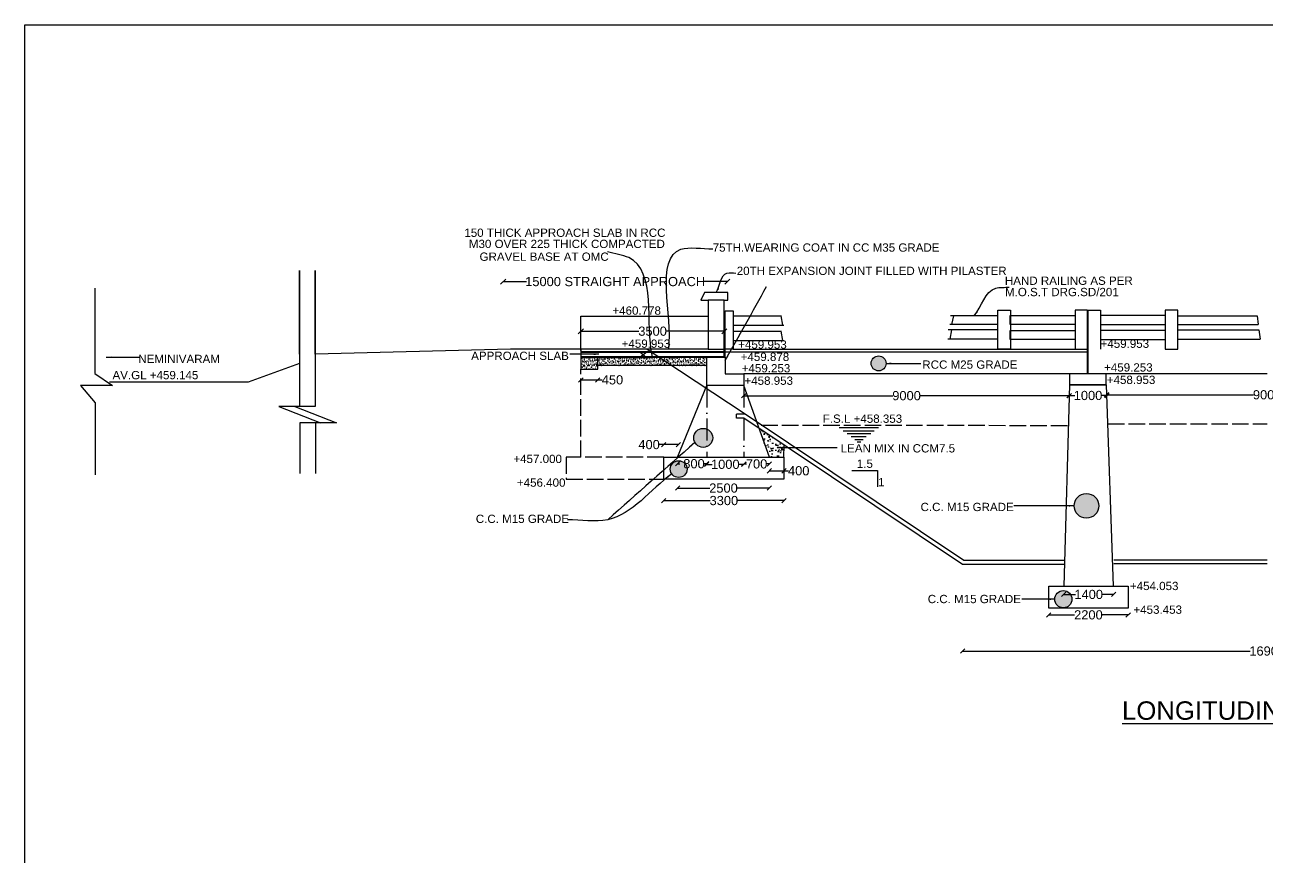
# Model space of a CAD drawing. Header units: millimetres. Extents: x 5124 to 3069731, y 2311 to 45965546.
# Drawn here: x 3003923 to 3030933, y 45947462 to 45965546 of the extents above; entities that cross this region are included whole.
import ezdxf

# ---------------------------------------------------------------- set-up
doc = ezdxf.new("R2010")
doc.units = ezdxf.units.MM
doc.header["$MEASUREMENT"] = 0
doc.linetypes.add('ACAD_ISO02W100', pattern=[15, 12, -3])
doc.linetypes.add('ACAD_ISO10W100', pattern=[18, 12, -3, 0, -3])
for name, color, linetype in [('DIMENSION', 7, 'Continuous'), ('DRAWING', 7, 'Continuous'), ('TEXT', 7, 'Continuous')]:
    doc.layers.add(name, color=color, linetype=linetype)
doc.styles.get("Standard").update_dxf_attribs({"font": 'arial.ttf', "height": 200})
doc.dimstyles.get("Standard").update_dxf_attribs({"dimtxt": 200, "dimasz": 110, "dimexe": 0.18, "dimexo": 0.0625, "dimgap": 0.09, "dimtad": 0, "dimtih": 1, "dimtoh": 1, "dimdec": 0, "dimzin": 0, "dimdsep": 46, "dimtxsty": 'Standard', "dimblk": 'OBLIQUE', "dimcen": 0.09, "dimse1": 1, "dimse2": 1, "dimadec": 0, "dimazin": 0, "dimtfac": 1, "dimtdec": 0, "dimtofl": 0, "dimtmove": 0, "dimatfit": 3, "dimfxl": 1, "dimtolj": 1, "dimtzin": 0, "dimarcsym": 0})
pattern_1 = [(50, (0, 0), (251.0410639, -21.9632472), [26.25, -288.75]), (355, (0, 0), (-48.5629668, 263.2672468), [21, -231]), (100.4514, (20.92, -1.83), (202.4782836, 241.3038397), [22.3090665, -245.3997392]), (46.1842, (0, 70), (373.534367, -57.931655), [39.375, -433.125]), (96.6356, (31.13, 65.17), (327.131947, 340.9412548), [33.4636008, -368.09955]), (351.1842, (0, 70), (327.1316808, 340.9415103), [31.5, -346.5]), (21, (35, 52.5), (208.9174682, -140.9166117), [26.25, -288.75]), (326, (35, 52.5), (85.1603662, 253.8025158), [21, -231]), (71.4514, (52.4, 40.76), (294.07792, 112.8856738), [22.3090665, -245.3997392]), (37.5, (0, 0), (4.25594936, 116.51284884), [0, -228.2, 0, -234.5, 0, -231.875]), (7.5, (0, 0), (92.0743381, 138.04409916), [0, -133.7, 0, -222.95, 0, -88.375]), (327.5, (-78.05, 0), (186.83785266, -7.8942051), [0, -87.5, 0, -273, 0, -362.25]), (317.5, (-113.05, 0), (204.11515927, 35.0367438), [0, -113.75, 0, -181.3, 0, -257.25])]
pattern_2 = [(37.5, (0, 0), (-2.204767534, 67.438831915), [0, -53.2, 0, -59.5, 0, -56.875]), (7.5, (0, 0), (61.94218468, 98.77511228), [0, -28.7, 0, -47.95, 0, -18.375]), (327.5, (-43.05, 0), (108.99496516, 0.198066874), [0, -17.5, 0, -63, 0, -82.25]), (317.5, (-43.05, 0), (105.21443116, 30.71864477), [0, -8.75, 0, -41.3, 0, -47.25])]

# ---------------------------------------------------------------- blocks, each defined once
blk = doc.blocks.new('_Oblique')
at = {"color": 0, "linetype": 'ByBlock', "lineweight": -2}
blk.add_line((-0.5, -0.5), (0.5, 0.5), dxfattribs=at)
blk = doc.blocks.new('*D20')
at = {"layer": 'Defpoints', "color": 0, "transparency": 16777216}
for p in [(3019194, 45959967), (3014322, 45959956), (3019194, 45959956)]:
    blk.add_point(p, dxfattribs=at)
at = {"layer": 'TEXT', "color": 0, "lineweight": -2, "transparency": 16777216}
for p, q in [((3014322, 45959967), (3014828, 45959967)), ((3019194, 45959967), (3018688, 45959967))]:
    blk.add_line(p, q, dxfattribs=at)
at = {"layer": 'TEXT', "color": 0, "lineweight": -2, "transparency": 16777216, "xscale": 110, "yscale": 110, "zscale": 110, "rotation": 180}
blk.add_blockref('_Oblique', (3014322, 45959967), dxfattribs=at)
at = {"layer": 'TEXT', "color": 0, "lineweight": -2, "transparency": 16777216, "xscale": 110, "yscale": 110, "zscale": 110}
blk.add_blockref('_Oblique', (3019194, 45959967), dxfattribs=at)
at = {"layer": 'TEXT', "color": 0, "transparency": 16777216, "insert": (3016758, 45959967), "char_height": 200, "attachment_point": 5}
blk.add_mtext('\\A1;15000 STRAIGHT APPROACH', dxfattribs=at)
blk = doc.blocks.new('*D22')
at = {"layer": 'Defpoints', "color": 0, "transparency": 16777216}
for p in [(3019131, 45958889), (3016011, 45958845), (3019131, 45958845)]:
    blk.add_point(p, dxfattribs=at)
at = {"layer": 'DIMENSION', "color": 0, "lineweight": -2, "transparency": 16777216}
for p, q in [((3016011, 45958889), (3017273, 45958889)), ((3019131, 45958889), (3017869, 45958889))]:
    blk.add_line(p, q, dxfattribs=at)
at = {"layer": 'DIMENSION', "color": 0, "lineweight": -2, "transparency": 16777216, "xscale": 110, "yscale": 110, "zscale": 110, "rotation": 180}
blk.add_blockref('_Oblique', (3016011, 45958889), dxfattribs=at)
at = {"layer": 'DIMENSION', "color": 0, "lineweight": -2, "transparency": 16777216, "xscale": 110, "yscale": 110, "zscale": 110}
blk.add_blockref('_Oblique', (3019131, 45958889), dxfattribs=at)
at = {"layer": 'DIMENSION', "color": 0, "transparency": 16777216, "insert": (3017571, 45958889), "char_height": 200, "attachment_point": 5}
blk.add_mtext('\\A1;3500', dxfattribs=at)
blk = doc.blocks.new('*D23')
at = {"layer": 'Defpoints', "color": 0, "transparency": 16777216}
for p in [(3017815, 45956425), (3017815, 45956154), (3018132, 45956154)]:
    blk.add_point(p, dxfattribs=at)
at = {"layer": 'DIMENSION', "color": 0, "lineweight": -2, "transparency": 16777216}
for p, q in [((3017815, 45956425), (3017720, 45956425)), ((3018132, 45956425), (3017815, 45956425))]:
    blk.add_line(p, q, dxfattribs=at)
at = {"layer": 'DIMENSION', "color": 0, "lineweight": -2, "transparency": 16777216, "xscale": 95, "yscale": 95, "zscale": 95, "rotation": 180}
blk.add_blockref('_Oblique', (3017815, 45956425), dxfattribs=at)
at = {"layer": 'DIMENSION', "color": 0, "lineweight": -2, "transparency": 16777216, "xscale": 95, "yscale": 95, "zscale": 95}
blk.add_blockref('_Oblique', (3018132, 45956425), dxfattribs=at)
at = {"layer": 'DIMENSION', "color": 0, "transparency": 16777216, "insert": (3017495, 45956425), "char_height": 200, "attachment_point": 5}
blk.add_mtext('\\A1;400', dxfattribs=at)
blk = doc.blocks.new('*D24')
at = {"layer": 'Defpoints', "color": 0, "transparency": 16777216}
for p in [(3018116, 45956154), (3018750, 45956154), (3018750, 45956009)]:
    blk.add_point(p, dxfattribs=at)
at = {"layer": 'DIMENSION', "color": 0, "lineweight": -2, "transparency": 16777216}
for p, q in [((3018116, 45956009), (3018167, 45956009)), ((3018750, 45956009), (3018698, 45956009))]:
    blk.add_line(p, q, dxfattribs=at)
at = {"layer": 'DIMENSION', "color": 0, "lineweight": -2, "transparency": 16777216, "xscale": 95, "yscale": 95, "zscale": 95, "rotation": 180}
blk.add_blockref('_Oblique', (3018116, 45956009), dxfattribs=at)
at = {"layer": 'DIMENSION', "color": 0, "lineweight": -2, "transparency": 16777216, "xscale": 95, "yscale": 95, "zscale": 95}
blk.add_blockref('_Oblique', (3018750, 45956009), dxfattribs=at)
at = {"layer": 'DIMENSION', "color": 0, "transparency": 16777216, "insert": (3018433, 45956009), "char_height": 200, "attachment_point": 5}
blk.add_mtext('\\A1; 800', dxfattribs=at)
blk = doc.blocks.new('*D25')
at = {"layer": 'Defpoints', "color": 0, "transparency": 16777216}
for p in [(3018750, 45956009), (3019555, 45956145), (3019555, 45955996)]:
    blk.add_point(p, dxfattribs=at)
at = {"layer": 'DIMENSION', "color": 0, "lineweight": -2, "transparency": 16777216}
for p, q in [((3018750, 45955996), (3018863, 45955996)), ((3019555, 45955996), (3019441, 45955996))]:
    blk.add_line(p, q, dxfattribs=at)
at = {"layer": 'DIMENSION', "color": 0, "lineweight": -2, "transparency": 16777216, "xscale": 95, "yscale": 95, "zscale": 95, "rotation": 180}
blk.add_blockref('_Oblique', (3018750, 45955996), dxfattribs=at)
at = {"layer": 'DIMENSION', "color": 0, "lineweight": -2, "transparency": 16777216, "xscale": 95, "yscale": 95, "zscale": 95}
blk.add_blockref('_Oblique', (3019555, 45955996), dxfattribs=at)
at = {"layer": 'DIMENSION', "color": 0, "transparency": 16777216, "insert": (3019152, 45955996), "char_height": 200, "attachment_point": 5}
blk.add_mtext('\\A1;1000', dxfattribs=at)
blk = doc.blocks.new('*D26')
at = {"layer": 'Defpoints', "color": 0, "transparency": 16777216}
for p in [(3019555, 45955996), (3020110, 45956154), (3020110, 45956005)]:
    blk.add_point(p, dxfattribs=at)
at = {"layer": 'DIMENSION', "color": 0, "lineweight": -2, "transparency": 16777216}
for p, q in [((3019555, 45956005), (3019612, 45956005)), ((3020110, 45956005), (3020052, 45956005))]:
    blk.add_line(p, q, dxfattribs=at)
at = {"layer": 'DIMENSION', "color": 0, "lineweight": -2, "transparency": 16777216, "xscale": 95, "yscale": 95, "zscale": 95, "rotation": 180}
blk.add_blockref('_Oblique', (3019555, 45956005), dxfattribs=at)
at = {"layer": 'DIMENSION', "color": 0, "lineweight": -2, "transparency": 16777216, "xscale": 95, "yscale": 95, "zscale": 95}
blk.add_blockref('_Oblique', (3020110, 45956005), dxfattribs=at)
at = {"layer": 'DIMENSION', "color": 0, "transparency": 16777216, "insert": (3019832, 45956005), "char_height": 200, "attachment_point": 5}
blk.add_mtext('\\A1;700', dxfattribs=at)
blk = doc.blocks.new('*D27')
at = {"layer": 'Defpoints', "color": 0, "transparency": 16777216}
for p in [(3020110, 45956154), (3020428, 45956154), (3020428, 45955856)]:
    blk.add_point(p, dxfattribs=at)
at = {"layer": 'DIMENSION', "color": 0, "lineweight": -2, "transparency": 16777216}
for p, q in [((3020110, 45955856), (3020428, 45955856)), ((3020428, 45955856), (3020523, 45955856))]:
    blk.add_line(p, q, dxfattribs=at)
at = {"layer": 'DIMENSION', "color": 0, "lineweight": -2, "transparency": 16777216, "xscale": 95, "yscale": 95, "zscale": 95, "rotation": 180}
blk.add_blockref('_Oblique', (3020110, 45955856), dxfattribs=at)
at = {"layer": 'DIMENSION', "color": 0, "lineweight": -2, "transparency": 16777216, "xscale": 95, "yscale": 95, "zscale": 95}
blk.add_blockref('_Oblique', (3020428, 45955856), dxfattribs=at)
at = {"layer": 'DIMENSION', "color": 0, "transparency": 16777216, "insert": (3020748, 45955856), "char_height": 200, "attachment_point": 5}
blk.add_mtext('\\A1;400', dxfattribs=at)
blk = doc.blocks.new('*D28')
at = {"layer": 'Defpoints', "color": 0, "transparency": 16777216}
for p in [(3018116, 45956154), (3020110, 45956154), (3020110, 45955480)]:
    blk.add_point(p, dxfattribs=at)
at = {"layer": 'DIMENSION', "color": 0, "lineweight": -2, "transparency": 16777216}
for p, q in [((3018116, 45955480), (3018813, 45955480)), ((3020110, 45955480), (3019413, 45955480))]:
    blk.add_line(p, q, dxfattribs=at)
at = {"layer": 'DIMENSION', "color": 0, "lineweight": -2, "transparency": 16777216, "xscale": 95, "yscale": 95, "zscale": 95, "rotation": 180}
blk.add_blockref('_Oblique', (3018116, 45955480), dxfattribs=at)
at = {"layer": 'DIMENSION', "color": 0, "lineweight": -2, "transparency": 16777216, "xscale": 95, "yscale": 95, "zscale": 95}
blk.add_blockref('_Oblique', (3020110, 45955480), dxfattribs=at)
at = {"layer": 'DIMENSION', "color": 0, "transparency": 16777216, "insert": (3019113, 45955480), "char_height": 200, "attachment_point": 5}
blk.add_mtext('\\A1;2500', dxfattribs=at)
blk = doc.blocks.new('*D29')
at = {"layer": 'Defpoints', "color": 0, "transparency": 16777216}
for p in [(3017815, 45955676), (3020428, 45955676), (3020428, 45955209)]:
    blk.add_point(p, dxfattribs=at)
at = {"layer": 'DIMENSION', "color": 0, "lineweight": -2, "transparency": 16777216}
for p, q in [((3017815, 45955209), (3018823, 45955209)), ((3020428, 45955209), (3019420, 45955209))]:
    blk.add_line(p, q, dxfattribs=at)
at = {"layer": 'DIMENSION', "color": 0, "lineweight": -2, "transparency": 16777216, "xscale": 95, "yscale": 95, "zscale": 95, "rotation": 180}
blk.add_blockref('_Oblique', (3017815, 45955209), dxfattribs=at)
at = {"layer": 'DIMENSION', "color": 0, "lineweight": -2, "transparency": 16777216, "xscale": 95, "yscale": 95, "zscale": 95}
blk.add_blockref('_Oblique', (3020428, 45955209), dxfattribs=at)
at = {"layer": 'DIMENSION', "color": 0, "transparency": 16777216, "insert": (3019121, 45955209), "char_height": 200, "attachment_point": 5}
blk.add_mtext('\\A1;3300', dxfattribs=at)
blk = doc.blocks.new('*D30')
at = {"layer": 'Defpoints', "color": 0, "transparency": 16777216}
for p in [(3026510, 45953348), (3027595, 45953348), (3027595, 45953169)]:
    blk.add_point(p, dxfattribs=at)
at = {"layer": 'DIMENSION', "color": 0, "lineweight": -2, "transparency": 16777216}
for p, q in [((3026510, 45953169), (3026764, 45953169)), ((3027595, 45953169), (3027342, 45953169))]:
    blk.add_line(p, q, dxfattribs=at)
at = {"layer": 'DIMENSION', "color": 0, "lineweight": -2, "transparency": 16777216, "xscale": 95, "yscale": 95, "zscale": 95, "rotation": 180}
blk.add_blockref('_Oblique', (3026510, 45953169), dxfattribs=at)
at = {"layer": 'DIMENSION', "color": 0, "lineweight": -2, "transparency": 16777216, "xscale": 95, "yscale": 95, "zscale": 95}
blk.add_blockref('_Oblique', (3027595, 45953169), dxfattribs=at)
at = {"layer": 'DIMENSION', "color": 0, "transparency": 16777216, "insert": (3027053, 45953169), "char_height": 200, "attachment_point": 5}
blk.add_mtext('\\A1;1400', dxfattribs=at)
blk = doc.blocks.new('*D31')
at = {"layer": 'Defpoints', "color": 0, "transparency": 16777216}
for p in [(3026183, 45952873), (3027911, 45952873), (3027911, 45952725)]:
    blk.add_point(p, dxfattribs=at)
at = {"layer": 'DIMENSION', "color": 0, "lineweight": -2, "transparency": 16777216}
for p, q in [((3026183, 45952725), (3026747, 45952725)), ((3027911, 45952725), (3027347, 45952725))]:
    blk.add_line(p, q, dxfattribs=at)
at = {"layer": 'DIMENSION', "color": 0, "lineweight": -2, "transparency": 16777216, "xscale": 95, "yscale": 95, "zscale": 95, "rotation": 180}
blk.add_blockref('_Oblique', (3026183, 45952725), dxfattribs=at)
at = {"layer": 'DIMENSION', "color": 0, "lineweight": -2, "transparency": 16777216, "xscale": 95, "yscale": 95, "zscale": 95}
blk.add_blockref('_Oblique', (3027911, 45952725), dxfattribs=at)
at = {"layer": 'DIMENSION', "color": 0, "transparency": 16777216, "insert": (3027047, 45952725), "char_height": 200, "attachment_point": 5}
blk.add_mtext('\\A1;2200', dxfattribs=at)
blk = doc.blocks.new('*D32')
at = {"layer": 'Defpoints', "color": 0, "transparency": 16777216}
for p in [(3016011, 45958066), (3016379, 45958066), (3016379, 45957832)]:
    blk.add_point(p, dxfattribs=at)
at = {"layer": 'DIMENSION', "color": 0, "lineweight": -2, "transparency": 16777216}
for p, q in [((3016011, 45957832), (3016379, 45957832)), ((3016379, 45957832), (3016474, 45957832))]:
    blk.add_line(p, q, dxfattribs=at)
at = {"layer": 'DIMENSION', "color": 0, "lineweight": -2, "transparency": 16777216, "xscale": 95, "yscale": 95, "zscale": 95, "rotation": 180}
blk.add_blockref('_Oblique', (3016011, 45957832), dxfattribs=at)
at = {"layer": 'DIMENSION', "color": 0, "lineweight": -2, "transparency": 16777216, "xscale": 95, "yscale": 95, "zscale": 95}
blk.add_blockref('_Oblique', (3016379, 45957832), dxfattribs=at)
at = {"layer": 'DIMENSION', "color": 0, "transparency": 16777216, "insert": (3016699, 45957832), "char_height": 200, "attachment_point": 5}
blk.add_mtext('\\A1;450', dxfattribs=at)
blk = doc.blocks.new('*D33')
at = {"layer": 'Defpoints', "color": 0, "transparency": 16777216}
for p in [(3019555, 45957534), (3026630, 45957563), (3026630, 45957488)]:
    blk.add_point(p, dxfattribs=at)
at = {"layer": 'DIMENSION', "color": 0, "lineweight": -2, "transparency": 16777216}
for p, q in [((3019555, 45957488), (3022794, 45957488)), ((3026630, 45957488), (3023391, 45957488))]:
    blk.add_line(p, q, dxfattribs=at)
at = {"layer": 'DIMENSION', "color": 0, "lineweight": -2, "transparency": 16777216, "xscale": 95, "yscale": 95, "zscale": 95, "rotation": 180}
blk.add_blockref('_Oblique', (3019555, 45957488), dxfattribs=at)
at = {"layer": 'DIMENSION', "color": 0, "lineweight": -2, "transparency": 16777216, "xscale": 95, "yscale": 95, "zscale": 95}
blk.add_blockref('_Oblique', (3026630, 45957488), dxfattribs=at)
at = {"layer": 'DIMENSION', "color": 0, "transparency": 16777216, "insert": (3023093, 45957488), "char_height": 200, "attachment_point": 5}
blk.add_mtext('\\A1;9000', dxfattribs=at)
blk = doc.blocks.new('*D34')
at = {"layer": 'Defpoints', "color": 0, "transparency": 16777216}
for p in [(3026628, 45957485), (3027448, 45957492), (3027448, 45957479)]:
    blk.add_point(p, dxfattribs=at)
at = {"layer": 'DIMENSION', "color": 0, "lineweight": -2, "transparency": 16777216}
for p, q in [((3026628, 45957492), (3026749, 45957492)), ((3027448, 45957492), (3027327, 45957492))]:
    blk.add_line(p, q, dxfattribs=at)
at = {"layer": 'DIMENSION', "color": 0, "lineweight": -2, "transparency": 16777216, "xscale": 95, "yscale": 95, "zscale": 95, "rotation": 180}
blk.add_blockref('_Oblique', (3026628, 45957492), dxfattribs=at)
at = {"layer": 'DIMENSION', "color": 0, "lineweight": -2, "transparency": 16777216, "xscale": 95, "yscale": 95, "zscale": 95}
blk.add_blockref('_Oblique', (3027448, 45957492), dxfattribs=at)
at = {"layer": 'DIMENSION', "color": 0, "transparency": 16777216, "insert": (3027038, 45957492), "char_height": 200, "attachment_point": 5}
blk.add_mtext('\\A1;1000', dxfattribs=at)
blk = doc.blocks.new('*D49')
at = {"layer": 'Defpoints', "color": 0, "transparency": 16777216}
for p in [(3024312, 45953820), (3037555, 45953820), (3037555, 45951939)]:
    blk.add_point(p, dxfattribs=at)
at = {"layer": 'DIMENSION', "color": 0, "lineweight": -2, "transparency": 16777216}
for p, q in [((3024312, 45951939), (3030567, 45951939)), ((3037555, 45951939), (3031300, 45951939))]:
    blk.add_line(p, q, dxfattribs=at)
at = {"layer": 'DIMENSION', "color": 0, "lineweight": -2, "transparency": 16777216, "xscale": 95, "yscale": 95, "zscale": 95, "rotation": 180}
blk.add_blockref('_Oblique', (3024312, 45951939), dxfattribs=at)
at = {"layer": 'DIMENSION', "color": 0, "lineweight": -2, "transparency": 16777216, "xscale": 95, "yscale": 95, "zscale": 95}
blk.add_blockref('_Oblique', (3037555, 45951939), dxfattribs=at)
at = {"layer": 'DIMENSION', "color": 0, "transparency": 16777216, "insert": (3030934, 45951939), "char_height": 200, "attachment_point": 5}
blk.add_mtext('\\A1;16900', dxfattribs=at)
blk = doc.blocks.new('*D50')
at = {"layer": 'Defpoints', "color": 0, "transparency": 16777216}
for p in [(3027440, 45957724), (3034428, 45957724), (3034428, 45957507)]:
    blk.add_point(p, dxfattribs=at)
at = {"layer": 'DIMENSION', "color": 0, "lineweight": -2, "transparency": 16777216}
for p, q in [((3027440, 45957507), (3030635, 45957507)), ((3034428, 45957507), (3031232, 45957507))]:
    blk.add_line(p, q, dxfattribs=at)
at = {"layer": 'DIMENSION', "color": 0, "lineweight": -2, "transparency": 16777216, "xscale": 95, "yscale": 95, "zscale": 95, "rotation": 180}
blk.add_blockref('_Oblique', (3027440, 45957507), dxfattribs=at)
at = {"layer": 'DIMENSION', "color": 0, "lineweight": -2, "transparency": 16777216, "xscale": 95, "yscale": 95, "zscale": 95}
blk.add_blockref('_Oblique', (3034428, 45957507), dxfattribs=at)
at = {"layer": 'DIMENSION', "color": 0, "transparency": 16777216, "insert": (3030934, 45957507), "char_height": 200, "attachment_point": 5}
blk.add_mtext('\\A1;9000', dxfattribs=at)

msp = doc.modelspace()

# ---------------------------------------------------------------- hatches: boundary and pattern name
at = {"layer": 'DRAWING'}
h = msp.add_hatch(dxfattribs=at)
h.set_pattern_fill('AR-CONC', color=256, scale=35, style=0)
h.set_pattern_definition(pattern_1)
h.paths.add_polyline_path([(3018749.7, 45956763, 0.5328597), (3018465.6, 45956572.1, 0.5328597), (3018749.7, 45956381.3)])
h.paths.add_polyline_path([(3018877.9, 45956572.1, 0.3047508), (3018749.7, 45956763), (3018749.7, 45956381.3, 0.3047508)])
h.paths.add_polyline_path([(3018320.8, 45955893.1, 1), (3017956.3, 45955893.1, 1)])
h.paths.add_polyline_path([(3022649, 45958190.3, 1), (3022322.6, 45958190.3, 1)])
h.paths.add_polyline_path([(3027273.3, 45955095.1, 1), (3026735.5, 45955095.1, 1)])
h.paths.add_polyline_path([(3026315, 45953066, 1), (3026688.9, 45953066, 1)])
h = msp.add_hatch(dxfattribs=at)
h.set_pattern_fill('AR-SAND', color=256, scale=35, style=0)
h.set_pattern_definition(pattern_2)
h.paths.add_polyline_path([(3017719.2, 45958320.2), (3016379.5, 45958311.8), (3016379.5, 45958143.7), (3017985.1, 45958143.7)])
h.paths.add_polyline_path([(3016379.5, 45958311.8), (3016011.5, 45958311.8), (3016011.5, 45958065.5), (3016379.5, 45958065.5)])
h = msp.add_hatch(dxfattribs=at)
h.set_pattern_fill('AR-SAND', color=256, scale=35, style=0)
h.set_pattern_definition(pattern_2)
h.paths.add_polyline_path([(3018749.7, 45958326.6), (3017719.2, 45958320.2), (3017985.1, 45958143.7), (3018749.7, 45958143.7)])
h = msp.add_hatch(dxfattribs=at)
h.set_pattern_fill('AR-CONC', color=256, scale=35, style=0)
h.set_pattern_definition(pattern_1)
h.paths.add_polyline_path([(3020429.5, 45956413.2), (3019888.7, 45956774.4), (3020109.7, 45956153.6), (3020428.1, 45956153.6)])

# ---------------------------------------------------------------- linework, layer by layer
for points in [[(3003923.2, 45965545.9), (3069730.8, 45965545.9), (3069730.8, 45928165.9), (3003923.2, 45928165.9)], [(3025352, 45958500.9), (3025074.3, 45958500.9), (3025074.3, 45959344.2), (3025352, 45959344.2)], [(3026758.6, 45959032.8), (3025348.5, 45959032.8), (3025348.5, 45959233.4), (3026758.6, 45959233.4)], [(3027309.2, 45959032.8), (3028719.3, 45959032.8), (3028719.3, 45959233.4), (3027309.2, 45959233.4)], [(3028715.9, 45958500.9), (3028993.6, 45958500.9), (3028993.6, 45959344.2), (3028715.9, 45959344.2)], [(3026758.6, 45958705.7), (3025348.5, 45958705.7), (3025348.5, 45958906.4), (3026758.6, 45958906.4)], [(3027309.2, 45958705.7), (3028719.3, 45958705.7), (3028719.3, 45958906.4), (3027309.2, 45958906.4)], [(3016019, 45958434.7), (3019123.8, 45958434.7), (3019123.8, 45958333.1), (3016019, 45958333.1)], [(3016379.5, 45958311.8), (3016011.5, 45958311.8), (3016011.5, 45958065.5), (3016379.5, 45958065.5)], [(3026635, 45957723.7), (3027434.3, 45957723.7), (3027434.3, 45957965.2), (3026635, 45957965.2)], [(3017814.7, 45956153.6), (3020428.1, 45956153.6), (3020428.1, 45955675.8), (3017814.7, 45955675.8)], [(3026183.1, 45953347.9), (3027911, 45953347.9), (3027911, 45952873.1), (3026183.1, 45952873.1)]]:
    msp.add_lwpolyline(points, close=True, dxfattribs=at)
for points in [[(3009892.6, 45958390.2), (3009892.6, 45960209.9), (3009892.6, 45957255.1), (3009448.3, 45957255.1), (3010354, 45956899.3), (3009899.6, 45956899.3), (3009899.6, 45955797.3)], [(3010236.8, 45958390.2), (3010236.8, 45960209.9), (3010236.8, 45957255.1), (3009792.6, 45957255.1), (3010698.3, 45956899.3), (3010243.9, 45956899.3), (3010243.9, 45955797.3)], [(3005445.6, 45959821.1), (3005445.6, 45957973), (3005830, 45957708.7), (3005134.9, 45957708.7), (3005450.1, 45957334.2), (3005450.1, 45955770.5)], [(3019131, 45959565.2), (3019208.3, 45959565.2), (3019208.3, 45959727.9), (3018697.9, 45959727.9), (3018622.9, 45959565.2), (3018778.3, 45959565.2)], [(3019131, 45958443.3), (3019131, 45959565.2), (3018778.3, 45959565.2), (3018778.3, 45958500.9), (3019131, 45958500.9)], [(3016010.9, 45958472.1), (3016010.9, 45959217.8), (3018778.3, 45959217.8)], [(3019147.2, 45958443.3), (3019147.2, 45958500.9), (3019147.2, 45959329.8), (3019323, 45959329.8), (3019323, 45958500.9), (3019147.2, 45958500.9)], [(3019323, 45959221.3), (3020375.6, 45959221.3)], [(3020359.1, 45959221.3), (3020395.1, 45959018.5)], [(3025074.3, 45959224.4), (3024049.6, 45959224.4)], [(3024080.2, 45959032.8), (3024122, 45959224.4)], [(3027023.7, 45957965.2), (3027023.7, 45959344.2), (3026758.6, 45959344.2)], [(3026758.6, 45959344.2), (3026758.6, 45958500.9)], [(3027044.2, 45957965.2), (3027044.2, 45959344.2), (3027309.2, 45959344.2)], [(3027309.2, 45959344.2), (3027309.2, 45958500.9)], [(3028993.6, 45959224.4), (3030714.9, 45959224.4)], [(3030714.9, 45959224.4), (3030740.8, 45959032.8)], [(3019323, 45959018.5), (3020425.1, 45959018.5)], [(3019323, 45958889.4), (3020375.6, 45958889.4)], [(3020359.1, 45958889.4), (3020395.1, 45958686.6)], [(3025074.3, 45958922.5), (3023999.6, 45958922.5)], [(3025074.3, 45959032.8), (3024032.9, 45959032.8)], [(3024038.5, 45958715.2), (3024074.7, 45958922.5)], [(3028993.6, 45959032.8), (3030740.8, 45959032.8)], [(3028993.6, 45958922.5), (3030755.6, 45958922.5)], [(3030755.6, 45958922.5), (3030783.5, 45958715.2)], [(3019323, 45958686.6), (3020425.1, 45958686.6)], [(3025074.3, 45958715.2), (3023988.4, 45958715.2)], [(3028993.6, 45958715.2), (3030783.5, 45958715.2)], [(3016010.9, 45958500.9), (3014484.2, 45958500.9), (3010236.8, 45958390.2)], [(3018778.3, 45958500.9), (3016010.9, 45958500.9), (3016010.9, 45958443.3)], [(3019147.2, 45958326.6), (3019147.2, 45958443.3), (3016010.9, 45958443.3), (3016010.9, 45958311.8)], [(3017452.3, 45958443.3), (3017292.2, 45958317.5)], [(3017293.5, 45958443.3), (3017437.3, 45958318.4)], [(3019582.1, 45957084), (3017455.8, 45958494.9)], [(3019131, 45958443.3), (3019131, 45958326.6)], [(3019147.2, 45958443.3), (3027023.7, 45958443.3)], [(3019323, 45958500.9), (3027023.7, 45958500.9)], [(3009892.6, 45958184.8), (3008778.8, 45957778.7), (3005761.6, 45957778.7)], [(3018749.7, 45958143.7), (3016379.5, 45958143.7), (3016379.5, 45958311.8), (3018749.7, 45958326.6)], [(3030933.8, 45957965.2), (3019554.9, 45957965.2), (3019554.9, 45957712.2), (3018749.7, 45957712.2), (3018749.7, 45958326.6), (3019147.2, 45958326.6), (3019147.2, 45957965.2), (3019569.7, 45957965.2)], [(3018115.8, 45956153.6), (3018749.7, 45957712.2)], [(3020109.7, 45956153.6), (3019554.9, 45957712.2)], [(3027595, 45953347.9), (3027439.7, 45957723.7), (3026635, 45957723.7), (3026510.2, 45953347.9)], [(3024338.8, 45953907.3), (3019582.1, 45957084), (3019394, 45957084)], [(3019394, 45956996.8), (3019394, 45957084)], [(3024312.3, 45953820.2), (3019555.6, 45956996.8), (3019394, 45956996.8)], [(3021629.2, 45956796.8), (3022483.2, 45956796.8)], [(3021715.8, 45956725.7), (3022389, 45956725.7)], [(3021804.8, 45956663.4), (3022316.5, 45956663.4)], [(3021888.8, 45956598.6), (3022217.2, 45956598.6)], [(3021966.5, 45956533.7), (3022151, 45956533.7)], [(3022019.9, 45956488), (3022097.6, 45956488)], [(3020428.1, 45956153.6), (3020429.5, 45956413.2)], [(3021901.1, 45955863.2), (3022463.1, 45955863.2), (3022463.1, 45955508.4)], [(3026523.6, 45953820.2), (3024312.3, 45953820.2)], [(3026523.6, 45953907.3), (3024338.8, 45953907.3)], [(3030932, 45953832.8), (3027599.6, 45953832.8)], [(3030933.8, 45953913.3), (3027601.4, 45953913.3)]]:
    msp.add_lwpolyline(points, dxfattribs=at)
at = {"layer": 'DRAWING', "linetype": 'ACAD_ISO02W100', "ltscale": 30}
for points in [[(3016014.3, 45956153.6), (3016011.5, 45958065.5)], [(3019932.7, 45956849.9), (3026609.9, 45956842.8)], [(3027469.9, 45956873.3), (3030933.8, 45956873.3)], [(3017814.7, 45956153.6), (3015693.8, 45956153.6), (3015693.8, 45955675.6), (3017814.7, 45955675.6)]]:
    msp.add_lwpolyline(points, dxfattribs=at)
at = {"layer": 'DRAWING', "linetype": 'ACAD_ISO10W100', "ltscale": 40}
for points in [[(3018749.7, 45957712.2), (3018749.7, 45956145)], [(3019554.9, 45957712.2), (3019554.9, 45956145)]]:
    msp.add_lwpolyline(points, dxfattribs=at)
at = {"layer": 'DRAWING'}
for centre, radius in [((3022485.8, 45958190.3), 163.2), ((3018671.8, 45956572.1), 206.1), ((3018138.6, 45955893.1), 182.2), ((3027004.4, 45955095.1), 268.9), ((3026502, 45953066), 187)]:
    msp.add_circle(centre, radius, dxfattribs=at)

# ---------------------------------------------------------------- texts
msp.add_text('M.O.S.T DRG.SD/201', height=180, dxfattribs=at).set_placement((3025233.1, 45959650.8))
at = {"layer": 'TEXT'}
for s, height, p in [('150 THICK APPROACH SLAB IN RCC', 180, (3013478.1, 45960939.4)), ('M30 OVER 225 THICK COMPACTED', 180, (3013576.9, 45960696.8)), ('75TH.WEARING COAT IN CC M35 GRADE', 180, (3018877.6, 45960617.4)), ('GRAVEL BASE AT OMC', 180, (3013809.2, 45960419.1)), ('20TH EXPANSION JOINT FILLED WITH PILASTER', 180, (3019400.7, 45960111.4)), ('HAND RAILING AS PER ', 180, (3025230.7, 45959896.8)), ('+460.778', 180, (3016697.4, 45959247.8)), ('+459.953', 180, (3016898.4, 45958529.2)), ('+459.953', 180, (3019432.6, 45958509.8)), ('+459.953', 180, (3027311, 45958527.8)), ('NEMINIVARAM', 180, (3006389.9, 45958196.9)), ('APPROACH SLAB', 180, (3013627.1, 45958265.1)), ('+459.878', 180, (3019486.5, 45958242.6)), ('+459.253', 180, (3019509.3, 45957994.8)), ('RCC M25 GRADE', 180, (3023435.8, 45958073.9)), ('+459.253', 180, (3027387.7, 45958012.8)), ('AV.GL +459.145', 180, (3005829.3, 45957845.3)), ('+458.953', 180, (3019568.4, 45957724.7)), ('+458.953', 180, (3027446.8, 45957742.7)), ('F.S.L +458.353', 180, (3021271.1, 45956898.9)), ('+457.000', 180, (3014544.7, 45956025.3)), ('LEAN MIX IN CCM7.5', 180, (3021661.2, 45956254.7)), ('1.5', 180, (3022011.8, 45955920.8)), ('+456.400', 180, (3014621.4, 45955510.3)), ('1', 180, (3022476.4, 45955521.8)), ('C.C. M15 GRADE', 180, (3023397.4, 45954980.8)), ('C.C. M15 GRADE', 180, (3013727.6, 45954723)), ('+454.053', 180, (3027948.8, 45953264.3)), ('C.C. M15 GRADE', 180, (3023553.6, 45952980.5)), ('+453.453', 180, (3028025.4, 45952749.3)), ('%%ULONGITUDINAL SECTION', 400, (3027778, 45950446.9))]:
    msp.add_text(s, height=height, dxfattribs=at).set_placement(p)

# ---------------------------------------------------------------- dimensions: what is measured, and where the dimension line sits
at = {"layer": 'DIMENSION'}
dim = msp.add_linear_dim(base=(3019131, 45958888.9), p1=(3016010.9, 45958844.9), p2=(3019131, 45958844.9), text='3500', dimstyle='Standard', dxfattribs=at)
dim.commit()
dim.dimension.update_dxf_attribs({"geometry": '*D22', "text_midpoint": (3017571, 45958888.9)})
for base, p1, p2, text, picture, middle in [((3016379.5, 45957832.3), (3016011.5, 45958065.5), (3016379.5, 45958065.5), '450', '*D32', (3016699.2, 45957832.3)), ((3026630.4, 45957487.7), (3019554.9, 45957534.5), (3026630.4, 45957563.1), '9000', '*D33', (3023092.7, 45957487.7)), ((3027448.4, 45957492), (3026628.2, 45957485.5), (3027448.4, 45957479.4), '1000', '*D34', (3027038.3, 45957492)), ((3034427.9, 45957506.9), (3027439.7, 45957723.7), (3034427.9, 45957723.7), '9000', '*D50', (3030933.8, 45957506.9)), ((3017814.7, 45956425.2), (3018131.8, 45956153.6), (3017814.7, 45956153.6), '400', '*D23', (3017495, 45956425.2)), ((3018749.7, 45956009.4), (3018115.8, 45956153.6), (3018749.7, 45956153.6), ' 800', '*D24', (3018432.7, 45956009.4)), ((3020109.7, 45955480.5), (3018115.8, 45956153.6), (3020109.7, 45956153.6), '2500', '*D28', (3019112.8, 45955480.5)), ((3019554.9, 45955996.3), (3018749.7, 45956009.4), (3019554.9, 45956145), '1000', '*D25', (3019152.3, 45955996.3)), ((3020109.7, 45956005), (3019554.9, 45955996.3), (3020109.7, 45956153.6), '700', '*D26', (3019832.3, 45956005)), ((3020428.1, 45955856.4), (3020109.7, 45956153.6), (3020428.1, 45956153.6), '400', '*D27', (3020747.8, 45955856.4)), ((3020428.1, 45955209.5), (3017814.7, 45955675.6), (3020428.1, 45955675.8), '3300', '*D29', (3019121.4, 45955209.5)), ((3037555.3, 45951939.4), (3024312.3, 45953820.2), (3037555.3, 45953820.2), '16900', '*D49', (3030933.8, 45951939.4)), ((3027595, 45953169), (3026510.2, 45953347.9), (3027595, 45953347.9), '1400', '*D30', (3027052.6, 45953169)), ((3027911, 45952725.2), (3026183.1, 45952873.1), (3027911, 45952873.1), '2200', '*D31', (3027047.1, 45952725.2))]:
    dim = msp.add_linear_dim(base=base, p1=p1, p2=p2, text=text, dimstyle='Standard', override={"dimasz": 95, "dimarcsym": 1}, dxfattribs=at)
    dim.commit()
    dim.dimension.update_dxf_attribs({"geometry": picture, "text_midpoint": middle})
at = {"layer": 'TEXT'}
dim = msp.add_linear_dim(base=(3019194.3, 45959967.2), p1=(3014321.8, 45959955.8), p2=(3019194.3, 45959955.8), text='15000 STRAIGHT APPROACH', dimstyle='Standard', override={"dimtxt": 20}, dxfattribs=at)
dim.commit()
dim.dimension.update_dxf_attribs({"geometry": '*D20', "text_midpoint": (3016758.1, 45959967.2)})

# ---------------------------------------------------------------- leaders
at = {"layer": 'DRAWING', "path_type": 1}
for points in [[(3019147.2, 45958245.9), (3020049.4, 45959857.6)], [(3016400.1, 45958387.6), (3015772, 45958387.6)], [(3005692.8, 45958323.2), (3006422.8, 45958323.2)], [(3022649, 45958190.3), (3023406.8, 45958190.3)], [(3018491.4, 45956472.4), (3016596.1, 45954792)], [(3020304.5, 45956363.2), (3021586.9, 45956363.2)], [(3017990.2, 45955787.2), (3016596.1, 45954792), (3015723.3, 45954792)], [(3026735.5, 45955095.1), (3025426.9, 45955095.1)], [(3026315, 45953066), (3025596.2, 45953066)]]:
    msp.add_leader(points, dimstyle='Standard', override={"dimgap": 0.09, "dimtad": 0}, dxfattribs=at)
at = {"layer": 'TEXT', "path_type": 1}
for points in [[(3017571.4, 45958333.1), (3017052.7, 45960487.5), (3016591.7, 45960611.2)], [(3017923.2, 45958500.9), (3018187.8, 45960670.3), (3018884.5, 45960679.1)], [(3018953.1, 45959727.9), (3019188.5, 45960153.8), (3019381.5, 45960153.8)], [(3024561.9, 45959224.4), (3025030.9, 45959824.3), (3025325.1, 45959845.3)]]:
    msp.add_leader(points, dimstyle='Standard', override={"dimgap": 0.09, "dimtad": 0}, dxfattribs=at)

doc.saveas('drawing.dxf')
